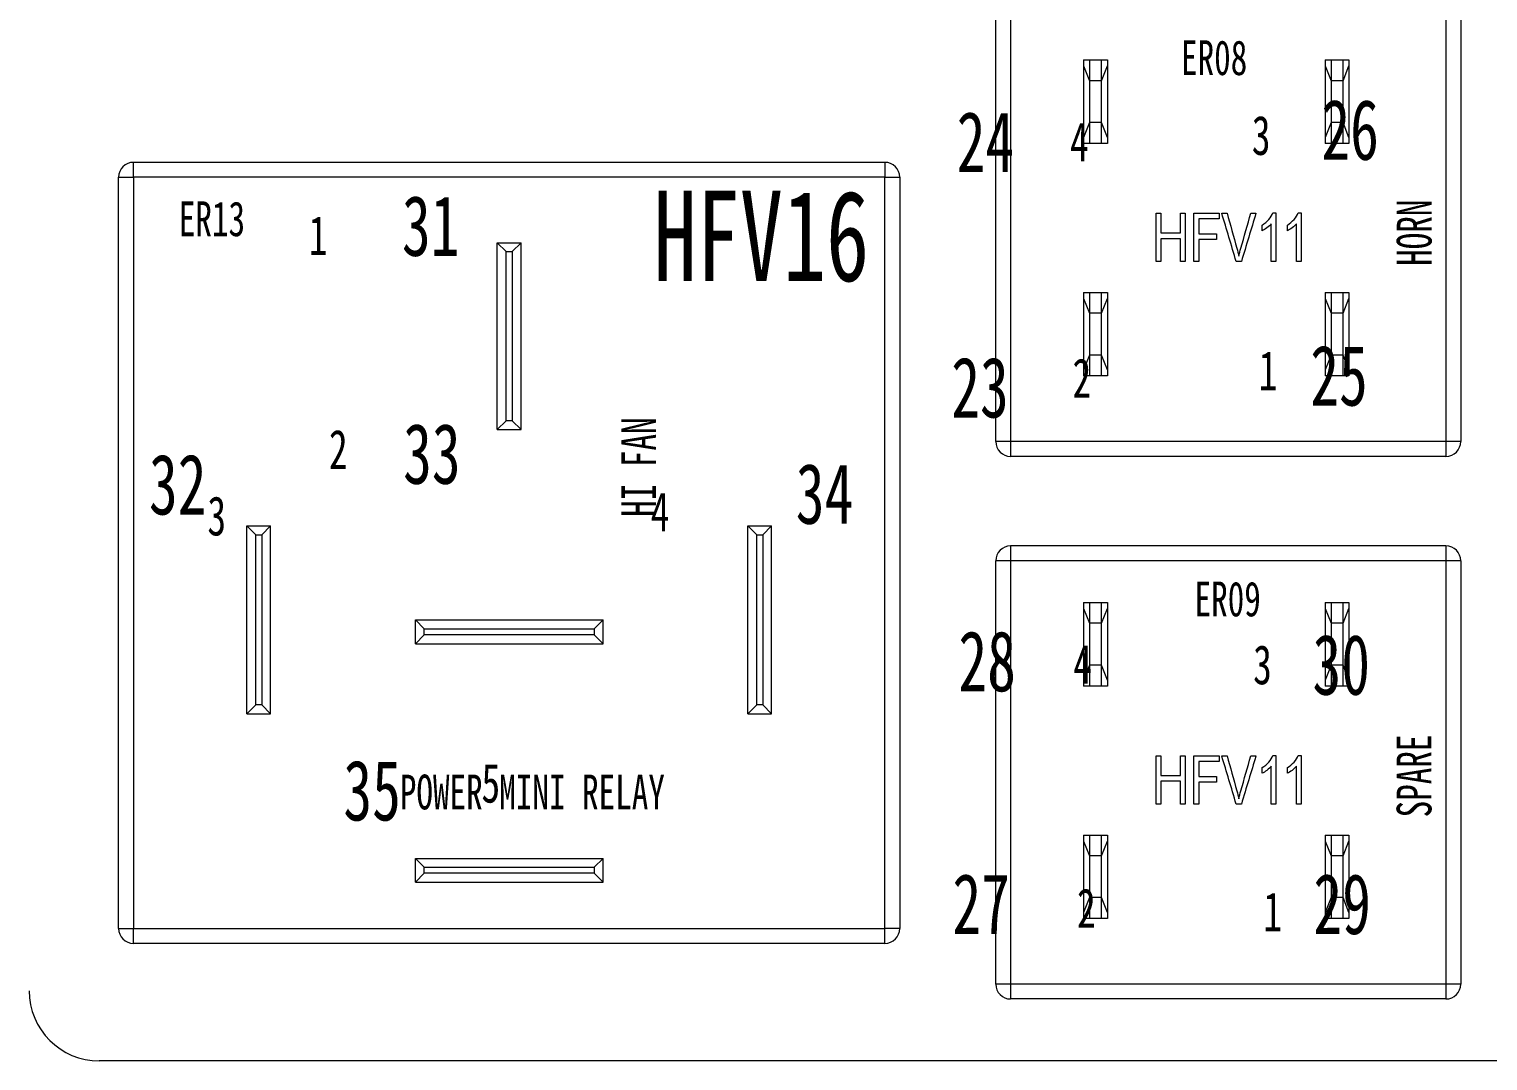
# Model space of a CAD drawing. Header units: inches. Extents: x 47316 to 59086, y 3141 to 11743.
# Drawn here: x 50560.2 to 50670.3, y 9934.3 to 10012.2 of the extents above; entities that cross this region are included whole.
import ezdxf
from ezdxf.enums import TextEntityAlignment as Align

# ---------------------------------------------------------------- set-up
doc = ezdxf.new("R2010")
doc.units = ezdxf.units.IN
doc.header["$MEASUREMENT"] = 0
doc.layers.add('1', color=1, linetype='Continuous')
doc.styles.add('MtX_STSong', font='')
doc.styles.get("Standard").update_dxf_attribs({"font": ''})
doc.styles.add('仿宋', font='仿宋_GB2312.ttf', dxfattribs={"width": 0.7})
doc.styles.get('MtX_STSong').set_extended_font_data('STSong')
doc.styles.get('Standard').set_extended_font_data('SimSun')

msp = doc.modelspace()

# ---------------------------------------------------------------- linework, layer by layer
at = {"color": 0, "lineweight": 15}
for p, q in [((50634.29, 10014.11), (50634.29, 9979.91)), ((50667.14, 10014.11), (50667.14, 9979.91)), ((50633.16, 10012.98), (50633.16, 9981.03)), ((50668.26, 10012.98), (50668.26, 9981.03)), ((50668.26, 9981.03), (50633.16, 9981.03)), ((50667.14, 9979.91), (50634.29, 9979.91)), ((50634.29, 9973.16), (50634.29, 9938.96)), ((50667.14, 9973.16), (50634.29, 9973.16)), ((50667.14, 9973.16), (50667.14, 9938.96)), ((50633.16, 9972.03), (50633.16, 9940.08)), ((50668.26, 9972.03), (50633.16, 9972.03)), ((50668.26, 9972.03), (50668.26, 9940.08)), ((50668.26, 9940.08), (50633.16, 9940.08)), ((50667.14, 9938.96), (50634.29, 9938.96))]:
    msp.add_line(p, q, dxfattribs=at)
at = {"color": 120, "lineweight": 18}
for p, q in [((50639.8, 10009.83), (50639.8, 10003.53)), ((50639.8, 10009.83), (50641.6, 10009.83)), ((50640.25, 10009.83), (50640.25, 10003.53)), ((50641.15, 10003.53), (50641.15, 10009.83)), ((50641.6, 10009.83), (50641.6, 10003.53)), ((50658.02, 10009.83), (50658.02, 10003.53)), ((50658.02, 10009.83), (50659.82, 10009.83)), ((50658.47, 10009.83), (50658.47, 10003.53)), ((50659.37, 10003.53), (50659.37, 10009.83)), ((50659.82, 10009.83), (50659.82, 10003.53)), ((50639.8, 10009.38), (50640.25, 10008.26)), ((50641.15, 10008.26), (50641.6, 10009.38)), ((50658.02, 10009.38), (50658.47, 10008.26)), ((50659.37, 10008.26), (50659.82, 10009.38)), ((50641.15, 10008.26), (50640.25, 10008.26)), ((50659.37, 10008.26), (50658.47, 10008.26)), ((50640.25, 10005.11), (50639.8, 10003.98)), ((50641.15, 10005.11), (50640.25, 10005.11)), ((50641.6, 10003.98), (50641.15, 10005.11)), ((50658.47, 10005.11), (50658.02, 10003.98)), ((50659.37, 10005.11), (50658.47, 10005.11)), ((50659.82, 10003.98), (50659.37, 10005.11)), ((50641.6, 10003.53), (50639.8, 10003.53)), ((50659.82, 10003.53), (50658.02, 10003.53)), ((50639.8, 9992.28), (50639.8, 9985.98)), ((50639.8, 9992.28), (50641.6, 9992.28)), ((50640.25, 9992.28), (50640.25, 9985.98)), ((50641.15, 9985.98), (50641.15, 9992.28)), ((50641.6, 9992.28), (50641.6, 9985.98)), ((50658.02, 9992.28), (50658.02, 9985.98)), ((50658.02, 9992.28), (50659.82, 9992.28)), ((50658.47, 9992.28), (50658.47, 9985.98)), ((50659.37, 9985.98), (50659.37, 9992.28)), ((50659.82, 9992.28), (50659.82, 9985.98)), ((50639.8, 9991.83), (50640.25, 9990.71)), ((50641.15, 9990.71), (50641.6, 9991.83)), ((50658.02, 9991.83), (50658.47, 9990.71)), ((50659.37, 9990.71), (50659.82, 9991.83)), ((50641.15, 9990.71), (50640.25, 9990.71)), ((50659.37, 9990.71), (50658.47, 9990.71)), ((50640.25, 9987.56), (50639.8, 9986.43)), ((50641.15, 9987.56), (50640.25, 9987.56)), ((50641.6, 9986.43), (50641.15, 9987.56)), ((50658.47, 9987.56), (50658.02, 9986.43)), ((50659.37, 9987.56), (50658.47, 9987.56)), ((50659.82, 9986.43), (50659.37, 9987.56)), ((50641.6, 9985.98), (50639.8, 9985.98)), ((50659.82, 9985.98), (50658.02, 9985.98)), ((50639.8, 9968.88), (50639.8, 9962.58)), ((50639.8, 9968.88), (50641.6, 9968.88)), ((50640.25, 9968.88), (50640.25, 9962.58)), ((50641.15, 9962.58), (50641.15, 9968.88)), ((50641.6, 9968.88), (50641.6, 9962.58)), ((50658.02, 9968.88), (50658.02, 9962.58)), ((50658.02, 9968.88), (50659.82, 9968.88)), ((50658.47, 9968.88), (50658.47, 9962.58)), ((50659.37, 9962.58), (50659.37, 9968.88)), ((50659.82, 9968.88), (50659.82, 9962.58)), ((50639.8, 9968.43), (50640.25, 9967.31)), ((50641.15, 9967.31), (50641.6, 9968.43)), ((50658.02, 9968.43), (50658.47, 9967.31)), ((50659.37, 9967.31), (50659.82, 9968.43)), ((50641.15, 9967.31), (50640.25, 9967.31)), ((50659.37, 9967.31), (50658.47, 9967.31)), ((50640.25, 9964.16), (50639.8, 9963.03)), ((50641.15, 9964.16), (50640.25, 9964.16)), ((50641.6, 9963.03), (50641.15, 9964.16)), ((50658.47, 9964.16), (50658.02, 9963.03)), ((50659.37, 9964.16), (50658.47, 9964.16)), ((50659.82, 9963.03), (50659.37, 9964.16)), ((50641.6, 9962.58), (50639.8, 9962.58)), ((50659.82, 9962.58), (50658.02, 9962.58)), ((50639.8, 9951.33), (50639.8, 9945.03)), ((50639.8, 9951.33), (50641.6, 9951.33)), ((50640.25, 9951.33), (50640.25, 9945.03)), ((50641.15, 9945.03), (50641.15, 9951.33)), ((50641.6, 9951.33), (50641.6, 9945.03)), ((50658.02, 9951.33), (50658.02, 9945.03)), ((50658.02, 9951.33), (50659.82, 9951.33)), ((50658.47, 9951.33), (50658.47, 9945.03)), ((50659.37, 9945.03), (50659.37, 9951.33)), ((50659.82, 9951.33), (50659.82, 9945.03)), ((50639.8, 9950.88), (50640.25, 9949.76)), ((50641.15, 9949.76), (50641.6, 9950.88)), ((50658.02, 9950.88), (50658.47, 9949.76)), ((50659.37, 9949.76), (50659.82, 9950.88)), ((50641.15, 9949.76), (50640.25, 9949.76)), ((50659.37, 9949.76), (50658.47, 9949.76)), ((50640.25, 9946.61), (50639.8, 9945.48)), ((50641.15, 9946.61), (50640.25, 9946.61)), ((50641.6, 9945.48), (50641.15, 9946.61)), ((50658.47, 9946.61), (50658.02, 9945.48)), ((50659.37, 9946.61), (50658.47, 9946.61)), ((50659.82, 9945.48), (50659.37, 9946.61)), ((50641.6, 9945.03), (50639.8, 9945.03)), ((50659.82, 9945.03), (50658.02, 9945.03))]:
    msp.add_line(p, q, dxfattribs=at)
at = {"color": 0, "linetype": 'Continuous', "lineweight": 15}
for p, q in [((50568.1, 10000.98), (50568.1, 10002.11)), ((50568.1, 10002.11), (50624.8, 10002.11)), ((50624.8, 10002.11), (50624.8, 10000.98)), ((50566.98, 10000.98), (50568.1, 10000.98)), ((50566.98, 9944.28), (50566.98, 10000.98)), ((50568.1, 10000.98), (50568.1, 9944.28)), ((50624.8, 10000.98), (50568.1, 10000.98)), ((50624.8, 9944.28), (50624.8, 10000.98)), ((50624.8, 10000.98), (50625.93, 10000.98)), ((50625.93, 10000.98), (50625.93, 9944.28)), ((50595.55, 9996.03), (50596.23, 9995.36)), ((50595.55, 9981.93), (50595.55, 9996.03)), ((50595.55, 9996.03), (50597.35, 9996.03)), ((50596.23, 9982.6), (50596.23, 9995.36)), ((50596.23, 9995.36), (50596.68, 9995.36)), ((50596.68, 9995.36), (50597.35, 9996.03)), ((50596.68, 9995.36), (50596.68, 9982.6)), ((50597.35, 9981.93), (50597.35, 9996.03)), ((50596.23, 9982.6), (50595.55, 9981.93)), ((50596.68, 9982.6), (50596.23, 9982.6)), ((50597.35, 9981.93), (50596.68, 9982.6)), ((50595.55, 9981.93), (50597.35, 9981.93)), ((50576.65, 9974.66), (50577.33, 9973.98)), ((50576.65, 9960.48), (50576.65, 9974.66)), ((50576.65, 9974.66), (50578.45, 9974.66)), ((50577.78, 9973.98), (50578.45, 9974.66)), ((50578.45, 9960.48), (50578.45, 9974.66)), ((50614.45, 9974.66), (50615.13, 9973.98)), ((50614.45, 9974.66), (50616.25, 9974.66)), ((50614.45, 9960.48), (50614.45, 9974.66)), ((50615.58, 9973.98), (50616.25, 9974.66)), ((50616.25, 9960.48), (50616.25, 9974.66)), ((50577.33, 9961.16), (50577.33, 9973.98)), ((50577.33, 9973.98), (50577.78, 9973.98)), ((50577.78, 9973.98), (50577.78, 9961.16)), ((50615.13, 9973.98), (50615.58, 9973.98)), ((50615.13, 9961.16), (50615.13, 9973.98)), ((50615.58, 9973.98), (50615.58, 9961.16)), ((50590.04, 9966.9), (50589.37, 9967.57)), ((50589.37, 9967.57), (50603.54, 9967.57)), ((50589.37, 9965.77), (50589.37, 9967.57)), ((50590.04, 9966.9), (50602.87, 9966.9)), ((50590.04, 9966.45), (50590.04, 9966.9)), ((50603.54, 9967.57), (50602.87, 9966.9)), ((50602.87, 9966.9), (50602.87, 9966.45)), ((50603.54, 9965.77), (50603.54, 9967.57)), ((50589.37, 9965.77), (50590.04, 9966.45)), ((50589.37, 9965.77), (50603.54, 9965.77)), ((50602.87, 9966.45), (50590.04, 9966.45)), ((50602.87, 9966.45), (50603.54, 9965.77)), ((50577.33, 9961.16), (50576.65, 9960.48)), ((50576.65, 9960.48), (50578.45, 9960.48)), ((50577.78, 9961.16), (50577.33, 9961.16)), ((50578.45, 9960.48), (50577.78, 9961.16)), ((50615.13, 9961.16), (50614.45, 9960.48)), ((50614.45, 9960.48), (50616.25, 9960.48)), ((50615.58, 9961.16), (50615.13, 9961.16)), ((50616.25, 9960.48), (50615.58, 9961.16)), ((50590.04, 9948.9), (50589.37, 9949.57)), ((50589.37, 9949.57), (50603.54, 9949.57)), ((50589.37, 9947.77), (50589.37, 9949.57)), ((50603.54, 9949.57), (50602.87, 9948.9)), ((50603.54, 9947.77), (50603.54, 9949.57)), ((50589.37, 9947.77), (50590.04, 9948.45)), ((50590.04, 9948.9), (50602.87, 9948.9)), ((50590.04, 9948.45), (50590.04, 9948.9)), ((50602.87, 9948.45), (50590.04, 9948.45)), ((50602.87, 9948.9), (50602.87, 9948.45)), ((50602.87, 9948.45), (50603.54, 9947.77)), ((50589.37, 9947.77), (50603.54, 9947.77)), ((50566.98, 9944.28), (50568.1, 9944.28)), ((50568.1, 9944.28), (50624.8, 9944.28)), ((50568.1, 9943.16), (50568.1, 9944.28)), ((50624.8, 9943.16), (50624.8, 9944.28)), ((50625.93, 9944.28), (50624.8, 9944.28)), ((50624.8, 9943.16), (50568.1, 9943.16)), ((50978.95, 9934.29), (50565.52, 9934.29))]:
    msp.add_line(p, q, dxfattribs=at)
for centre, radius, start, end in [((50568.1, 10000.98), 1.12, 90, 180), ((50624.8, 10000.98), 1.12, 0, 90), ((50568.1, 9944.28), 1.12, 180, 270), ((50624.8, 9944.28), 1.12, 270, 0), ((50565.52, 9939.58), 5.29, 180, 270)]:
    msp.add_arc(centre, radius, start, end, dxfattribs=at)
at = {"color": 0, "lineweight": 15}
for centre, start, end in [((50634.29, 9981.03), 180, 270), ((50667.14, 9981.03), 270, 0), ((50634.29, 9972.03), 90, 180), ((50667.14, 9972.03), 0, 90), ((50634.29, 9940.08), 180, 270), ((50667.14, 9940.08), 270, 0)]:
    msp.add_arc(centre, 1.12, start, end, dxfattribs=at)
at = {"layer": '1', "color": 7, "linetype": 'Continuous', "lineweight": 18}
for points in [[(50645.26, 9994.62), (50645.26, 9995.84), (50645.26, 9997.05), (50645.26, 9998.27)], [(50645.26, 9998.27), (50645.38, 9998.27), (50645.51, 9998.27), (50645.63, 9998.27)], [(50645.63, 9998.27), (50645.63, 9997.77), (50645.63, 9997.27), (50645.63, 9996.77)], [(50647.1, 9998.27), (50647.22, 9998.27), (50647.35, 9998.27), (50647.47, 9998.27)], [(50647.1, 9996.77), (50647.1, 9997.27), (50647.1, 9997.77), (50647.1, 9998.27)], [(50647.47, 9998.27), (50647.47, 9997.05), (50647.47, 9995.84), (50647.47, 9994.62)], [(50648.12, 9998.27), (50648.75, 9998.27), (50649.39, 9998.27), (50650.02, 9998.27)], [(50648.12, 9994.62), (50648.12, 9995.84), (50648.12, 9997.05), (50648.12, 9998.27)], [(50648.49, 9997.84), (50648.49, 9997.46), (50648.49, 9997.09), (50648.49, 9996.71)], [(50650.02, 9997.84), (50649.51, 9997.84), (50649, 9997.84), (50648.49, 9997.84)], [(50650.02, 9998.27), (50650.02, 9998.13), (50650.02, 9997.98), (50650.02, 9997.84)], [(50651.31, 9994.62), (50650.95, 9995.84), (50650.58, 9997.05), (50650.22, 9998.27)], [(50650.22, 9998.27), (50650.35, 9998.27), (50650.49, 9998.27), (50650.62, 9998.27)], [(50652.8, 9998.27), (50652.44, 9997.05), (50652.07, 9995.84), (50651.7, 9994.62)], [(50652.42, 9998.27), (50652.55, 9998.27), (50652.68, 9998.27), (50652.8, 9998.27)], [(50654.08, 9998.28), (50654.16, 9998.28), (50654.23, 9998.28), (50654.31, 9998.28)], [(50654.31, 9998.28), (50654.31, 9997.06), (50654.31, 9995.84), (50654.31, 9994.62)], [(50655.98, 9998.28), (50656.06, 9998.28), (50656.13, 9998.28), (50656.21, 9998.28)], [(50656.21, 9998.28), (50656.21, 9997.06), (50656.21, 9995.84), (50656.21, 9994.62)], [(50645.63, 9996.77), (50646.12, 9996.77), (50646.61, 9996.77), (50647.1, 9996.77)], [(50648.49, 9996.71), (50648.93, 9996.71), (50649.37, 9996.71), (50649.82, 9996.71)], [(50649.82, 9996.71), (50649.82, 9996.56), (50649.82, 9996.42), (50649.82, 9996.28)], [(50653.26, 9996.94), (50653.26, 9997.08), (50653.26, 9997.22), (50653.26, 9997.37)], [(50653.96, 9994.62), (50653.96, 9995.57), (50653.96, 9996.52), (50653.96, 9997.47)], [(50655.17, 9996.94), (50655.17, 9997.08), (50655.17, 9997.22), (50655.17, 9997.37)], [(50655.86, 9994.62), (50655.86, 9995.57), (50655.86, 9996.52), (50655.86, 9997.47)], [(50645.63, 9996.34), (50645.63, 9995.77), (50645.63, 9995.19), (50645.63, 9994.62)], [(50647.1, 9996.34), (50646.61, 9996.34), (50646.12, 9996.34), (50645.63, 9996.34)], [(50647.1, 9994.62), (50647.1, 9995.19), (50647.1, 9995.77), (50647.1, 9996.34)], [(50648.49, 9996.28), (50648.49, 9995.72), (50648.49, 9995.17), (50648.49, 9994.62)], [(50649.82, 9996.28), (50649.37, 9996.28), (50648.93, 9996.28), (50648.49, 9996.28)], [(50645.63, 9994.62), (50645.51, 9994.62), (50645.38, 9994.62), (50645.26, 9994.62)], [(50647.47, 9994.62), (50647.35, 9994.62), (50647.22, 9994.62), (50647.1, 9994.62)], [(50648.49, 9994.62), (50648.36, 9994.62), (50648.24, 9994.62), (50648.12, 9994.62)], [(50651.7, 9994.62), (50651.57, 9994.62), (50651.44, 9994.62), (50651.31, 9994.62)], [(50654.31, 9994.62), (50654.19, 9994.62), (50654.07, 9994.62), (50653.96, 9994.62)], [(50656.21, 9994.62), (50656.09, 9994.62), (50655.98, 9994.62), (50655.86, 9994.62)], [(50645.26, 9953.67), (50645.26, 9954.89), (50645.26, 9956.1), (50645.26, 9957.32)], [(50645.26, 9957.32), (50645.38, 9957.32), (50645.51, 9957.32), (50645.63, 9957.32)], [(50645.63, 9957.32), (50645.63, 9956.82), (50645.63, 9956.32), (50645.63, 9955.82)], [(50647.1, 9957.32), (50647.22, 9957.32), (50647.35, 9957.32), (50647.47, 9957.32)], [(50647.1, 9955.82), (50647.1, 9956.32), (50647.1, 9956.82), (50647.1, 9957.32)], [(50647.47, 9957.32), (50647.47, 9956.1), (50647.47, 9954.89), (50647.47, 9953.67)], [(50648.12, 9957.32), (50648.75, 9957.32), (50649.39, 9957.32), (50650.02, 9957.32)], [(50648.12, 9953.67), (50648.12, 9954.89), (50648.12, 9956.1), (50648.12, 9957.32)], [(50648.49, 9956.89), (50648.49, 9956.51), (50648.49, 9956.14), (50648.49, 9955.76)], [(50650.02, 9956.89), (50649.51, 9956.89), (50649, 9956.89), (50648.49, 9956.89)], [(50650.02, 9957.32), (50650.02, 9957.18), (50650.02, 9957.03), (50650.02, 9956.89)], [(50651.31, 9953.67), (50650.95, 9954.89), (50650.58, 9956.1), (50650.22, 9957.32)], [(50650.22, 9957.32), (50650.35, 9957.32), (50650.49, 9957.32), (50650.62, 9957.32)], [(50652.8, 9957.32), (50652.44, 9956.1), (50652.07, 9954.89), (50651.7, 9953.67)], [(50652.42, 9957.32), (50652.55, 9957.32), (50652.68, 9957.32), (50652.8, 9957.32)], [(50654.08, 9957.33), (50654.16, 9957.33), (50654.23, 9957.33), (50654.31, 9957.33)], [(50654.31, 9957.33), (50654.31, 9956.11), (50654.31, 9954.89), (50654.31, 9953.67)], [(50655.98, 9957.33), (50656.06, 9957.33), (50656.13, 9957.33), (50656.21, 9957.33)], [(50656.21, 9957.33), (50656.21, 9956.11), (50656.21, 9954.89), (50656.21, 9953.67)], [(50645.63, 9955.82), (50646.12, 9955.82), (50646.61, 9955.82), (50647.1, 9955.82)], [(50648.49, 9955.76), (50648.93, 9955.76), (50649.37, 9955.76), (50649.82, 9955.76)], [(50649.82, 9955.76), (50649.82, 9955.61), (50649.82, 9955.47), (50649.82, 9955.33)], [(50653.26, 9955.99), (50653.26, 9956.13), (50653.26, 9956.27), (50653.26, 9956.42)], [(50653.96, 9953.67), (50653.96, 9954.62), (50653.96, 9955.57), (50653.96, 9956.52)], [(50655.17, 9955.99), (50655.17, 9956.13), (50655.17, 9956.27), (50655.17, 9956.42)], [(50655.86, 9953.67), (50655.86, 9954.62), (50655.86, 9955.57), (50655.86, 9956.52)], [(50645.63, 9955.39), (50645.63, 9954.82), (50645.63, 9954.24), (50645.63, 9953.67)], [(50647.1, 9955.39), (50646.61, 9955.39), (50646.12, 9955.39), (50645.63, 9955.39)], [(50647.1, 9953.67), (50647.1, 9954.24), (50647.1, 9954.82), (50647.1, 9955.39)], [(50648.49, 9955.33), (50648.49, 9954.77), (50648.49, 9954.22), (50648.49, 9953.67)], [(50649.82, 9955.33), (50649.37, 9955.33), (50648.93, 9955.33), (50648.49, 9955.33)], [(50645.63, 9953.67), (50645.51, 9953.67), (50645.38, 9953.67), (50645.26, 9953.67)], [(50647.47, 9953.67), (50647.35, 9953.67), (50647.22, 9953.67), (50647.1, 9953.67)], [(50648.49, 9953.67), (50648.36, 9953.67), (50648.24, 9953.67), (50648.12, 9953.67)], [(50651.7, 9953.67), (50651.57, 9953.67), (50651.44, 9953.67), (50651.31, 9953.67)], [(50654.31, 9953.67), (50654.19, 9953.67), (50654.07, 9953.67), (50653.96, 9953.67)], [(50656.21, 9953.67), (50656.09, 9953.67), (50655.98, 9953.67), (50655.86, 9953.67)]]:
    msp.add_open_spline(points, degree=3, dxfattribs=at)
for points, knots in [([(50650.62, 9998.27), (50650.87, 9997.39), (50651.11, 9996.5), (50651.42, 9995.41), (50651.47, 9995.21), (50651.51, 9995.02)], [0, 0, 0, 0, 0.80648, 0.80648, 1, 1, 1, 1]), ([(50651.51, 9995.02), (50651.55, 9995.22), (50651.6, 9995.42), (50651.92, 9996.5), (50652.17, 9997.39), (50652.42, 9998.27)], [0, 0, 0, 0, 0.18379, 0.18379, 1, 1, 1, 1]), ([(50653.26, 9997.37), (50653.46, 9997.49), (50653.63, 9997.63), (50653.92, 9997.96), (50654.02, 9998.13), (50654.08, 9998.28)], [0, 0, 0, 0, 0.499736, 0.499736, 1, 1, 1, 1]), ([(50655.17, 9997.37), (50655.36, 9997.49), (50655.53, 9997.63), (50655.82, 9997.96), (50655.92, 9998.13), (50655.98, 9998.28)], [0, 0, 0, 0, 0.499736, 0.499736, 1, 1, 1, 1]), ([(50653.96, 9997.47), (50653.87, 9997.37), (50653.77, 9997.27), (50653.49, 9997.06), (50653.37, 9996.99), (50653.26, 9996.94)], [0, 0, 0, 0, 0.499172, 0.499172, 1, 1, 1, 1]), ([(50655.86, 9997.47), (50655.78, 9997.37), (50655.67, 9997.27), (50655.4, 9997.06), (50655.27, 9996.99), (50655.17, 9996.94)], [0, 0, 0, 0, 0.499172, 0.499172, 1, 1, 1, 1]), ([(50650.62, 9957.32), (50650.87, 9956.44), (50651.11, 9955.55), (50651.42, 9954.46), (50651.47, 9954.26), (50651.51, 9954.07)], [0, 0, 0, 0, 0.80648, 0.80648, 1, 1, 1, 1]), ([(50651.51, 9954.07), (50651.55, 9954.27), (50651.6, 9954.47), (50651.92, 9955.55), (50652.17, 9956.44), (50652.42, 9957.32)], [0, 0, 0, 0, 0.18379, 0.18379, 1, 1, 1, 1]), ([(50653.26, 9956.42), (50653.46, 9956.54), (50653.63, 9956.68), (50653.92, 9957.01), (50654.02, 9957.18), (50654.08, 9957.33)], [0, 0, 0, 0, 0.499736, 0.499736, 1, 1, 1, 1]), ([(50655.17, 9956.42), (50655.36, 9956.54), (50655.53, 9956.68), (50655.82, 9957.01), (50655.92, 9957.18), (50655.98, 9957.33)], [0, 0, 0, 0, 0.499736, 0.499736, 1, 1, 1, 1]), ([(50653.96, 9956.52), (50653.87, 9956.42), (50653.77, 9956.32), (50653.49, 9956.11), (50653.37, 9956.04), (50653.26, 9955.99)], [0, 0, 0, 0, 0.499172, 0.499172, 1, 1, 1, 1]), ([(50655.86, 9956.52), (50655.78, 9956.42), (50655.67, 9956.32), (50655.4, 9956.11), (50655.27, 9956.04), (50655.17, 9955.99)], [0, 0, 0, 0, 0.499172, 0.499172, 1, 1, 1, 1])]:
    msp.add_open_spline(points, degree=3, knots=knots, dxfattribs=at)

# ---------------------------------------------------------------- texts
at = {"color": 0, "lineweight": 15, "style": '仿宋', "width": 0.7}
for s, p in [('ER08 ', (50650.27, 10010)), ('ER13', (50574.02, 9997.84)), ('ER09', (50650.67, 9969.15)), ('POWER MINI RELAY', (50598.2, 9954.58))]:
    msp.add_text(s, height=2.625, dxfattribs=at).set_placement(p, align=Align.MIDDLE_CENTER)
at = {"color": 0, "lineweight": 15, "style": 'MtX_STSong', "width": 0.7}
for s, p in [('26', (50657.74, 10002.29)), ('24', (50630.22, 10001.37)), ('31', (50588.36, 9995.04)), ('25', (50656.9, 9983.74)), ('23', (50629.81, 9982.84)), ('33', (50588.45, 9977.84)), ('32', (50569.27, 9975.52)), ('34', (50618.08, 9974.82)), ('28', (50630.35, 9962.18)), ('30', (50657.07, 9961.92)), ('35', (50583.94, 9952.43)), ('27', (50629.9, 9943.86)), ('29', (50657.14, 9943.86))]:
    msp.add_text(s, height=4.554, dxfattribs=at).set_placement(p)
at = {"color": 2, "lineweight": 15, "style": 'MtX_STSong', "width": 0.7}
for s, p in [('3', (50652.49, 10002.66)), ('4', (50638.77, 10002.17)), ('1', (50581.33, 9995.1)), ('1', (50653.01, 9984.9)), ('2', (50638.96, 9984.34)), ('2', (50582.85, 9978.96)), ('3', (50573.68, 9973.94)), ('4', (50607.13, 9974.25)), ('4', (50639.02, 9962.76)), ('3', (50652.59, 9962.71)), ('5', (50594.36, 9953.78)), ('2', (50639.3, 9944.34)), ('1', (50653.36, 9944.07))]:
    msp.add_text(s, height=2.96, dxfattribs=at).set_placement(p)
at = {"color": 0, "lineweight": 15, "width": 0.7}
msp.add_text('HFV16', height=6.831, dxfattribs=at).set_placement((50607.35, 9993.14))
at = {"color": 0, "linetype": 'Continuous', "lineweight": 15, "style": '仿宋', "width": 0.7}
for s, p in [('HORN', (50664.74, 9996.79)), ('HI FAN', (50606.22, 9979.1)), ('SPARE', (50664.73, 9955.79))]:
    msp.add_text(s, height=2.625, rotation=90, dxfattribs=at).set_placement(p, align=Align.MIDDLE)

doc.saveas('drawing.dxf')
